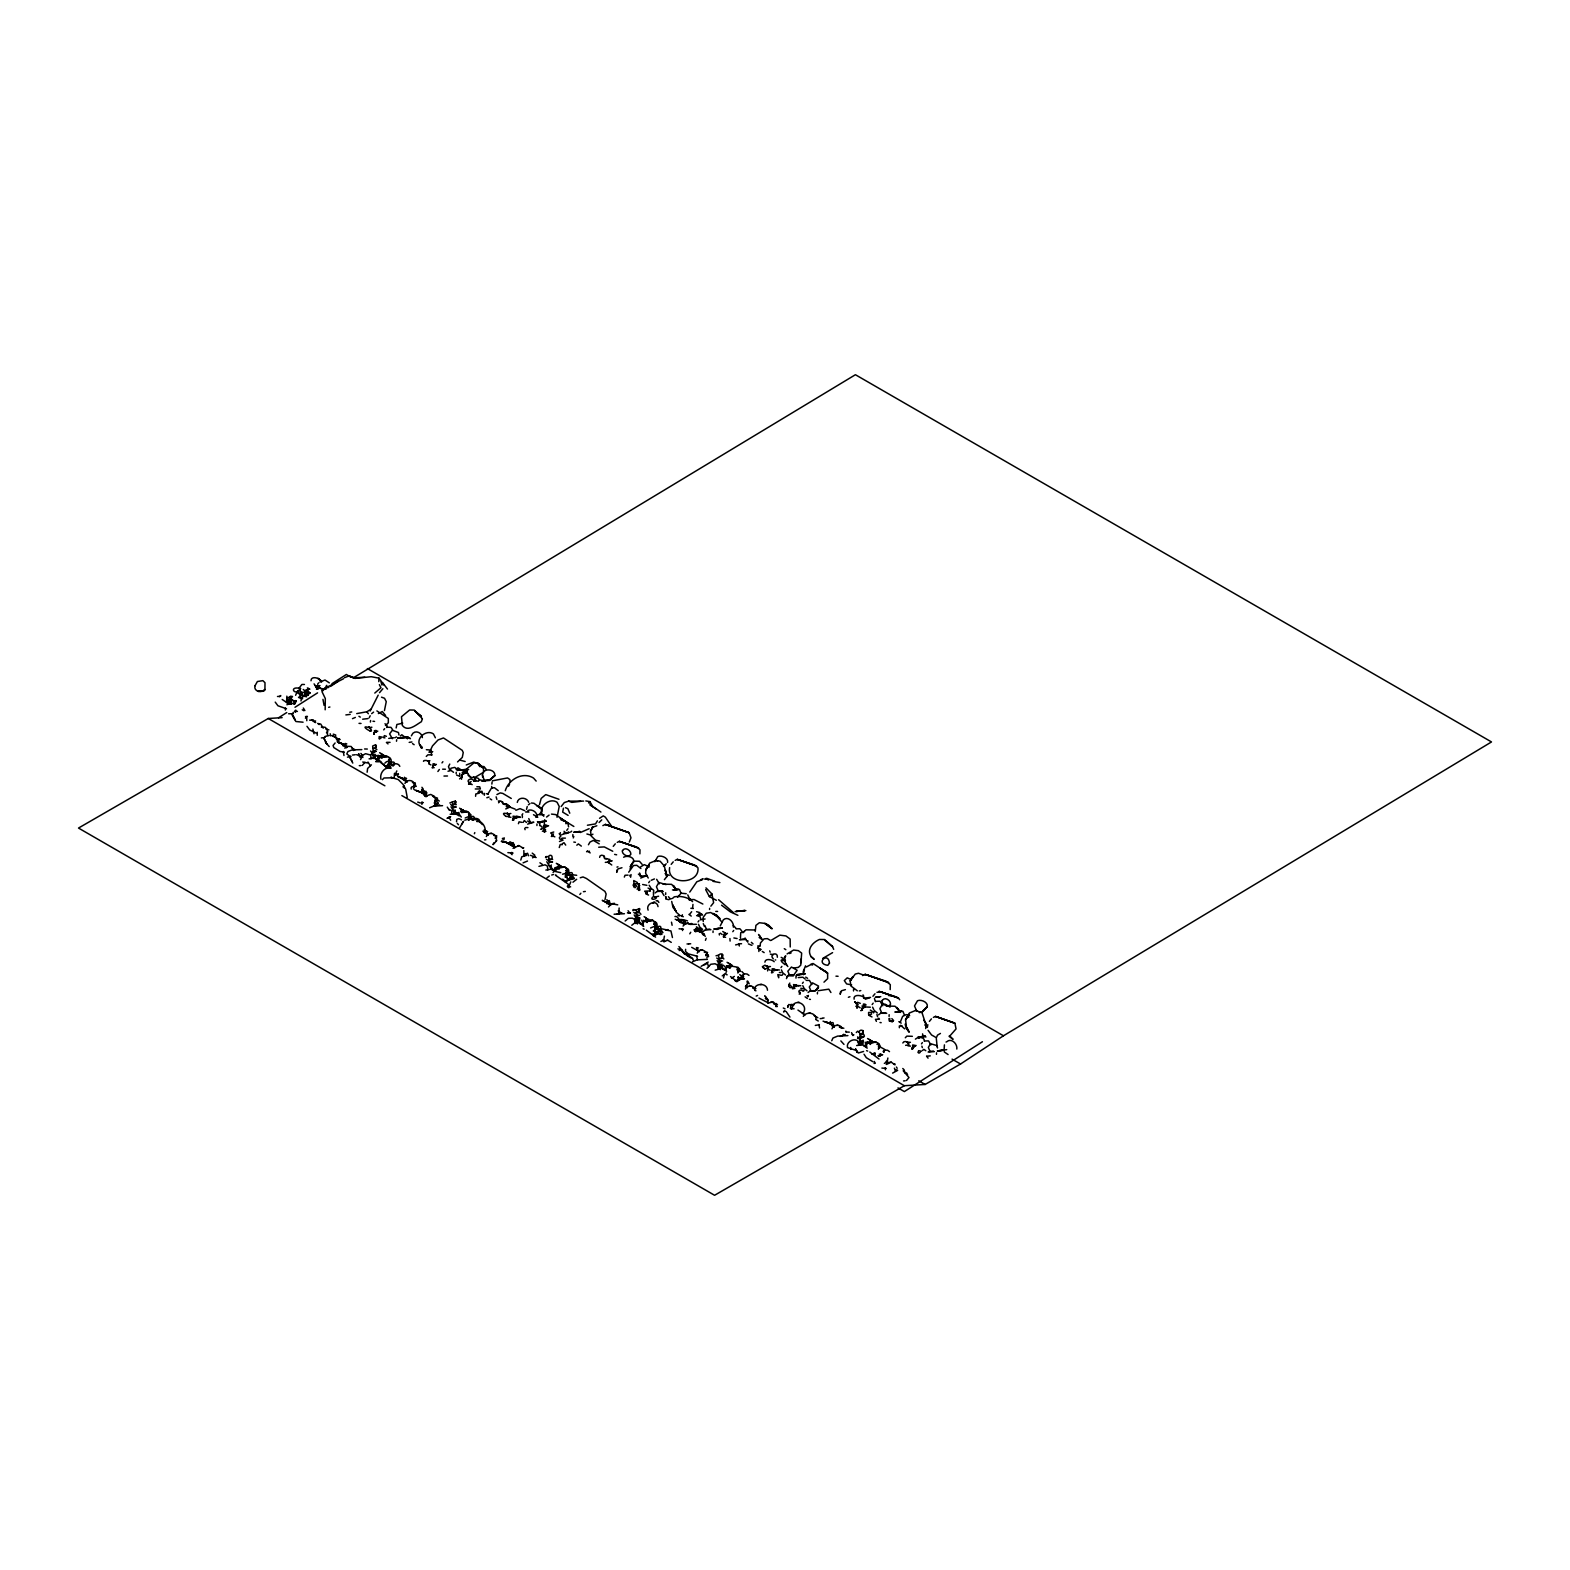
<?xml version="1.0" encoding="UTF-8"?>
<svg xmlns="http://www.w3.org/2000/svg" width="1570" height="1570" viewBox="0 0 1570 1570"><rect width="100%" height="100%" fill="white"/><g stroke="black" fill="none" stroke-linecap="round" stroke-linejoin="round"><path stroke-width="1.5" d="M514.371 845.366L513.096 842.58L510.937 844.817M833.611 1025.014L832.983 1022.62L830.981 1022.776M887.364 1061.948L887.364 1060.81L887.207 1062.655M325.167 709.797L325.304 698.552L321.968 691.605L325.324 688.053L343.516 678.731M484.443 793.38L484.345 795.244M696.432 931.442L695.608 928.498L697.924 928.675M846.093 1032L849.311 1032.138M688.857 923.866L691.86 923.513M565.71 845.092L563.983 842.697L562.217 843.796M655.318 933.188L655.495 931.873M738.449 977.521L738.273 978.836M554.995 871.114L555.486 867.994L557.036 867.346M633.789 912.366L637.479 915.212L635.281 916.86M695.569 929.44L700.671 929.832L702.83 931.481M725.674 970.397L726.812 966.669L730.07 968.199M866.169 1046.64L867.307 1042.912L872.057 1040.969L870.526 1040.989L872.508 1041.813L871.252 1042.951M295.18 703.242L296.357 700.809M323.871 739.176L325.049 736.467L329.19 735.545M349.953 758.388L350.542 756.132M390.184 768.358L390.734 766.847M434.183 803.055L437.52 798.149L433.712 796.854M291.019 698.061L292.55 696.53M536.92 825.526L536.96 823.995M572.814 836.319L572.873 834.514M665.641 894.527L665.7 892.82M713.015 932.462L713.074 930.932M747.791 942.216L747.83 940.685M795.97 978.11L796.029 976.579M817.401 993.888L817.46 992.377M889.091 1016.438L889.15 1014.711M936.466 1054.353L936.525 1052.842M624.33 877.081L625.056 875.255L628.078 875.138M453.848 812.691L452.808 809.865M498.593 802.8C501.752 796.893 502.125 806.98 506.384 803.918M860.949 1043.736L859.732 1040.478M421.898 804.389L422.036 801.819M468.88 820.345L470.117 818.677L473.335 820.325M650.588 927.968L655.004 926.123L655.141 931.461L658.674 933.385M303.245 689.446L306.444 692.174L307.21 695.039M522.319 817.577L522.398 815.988M630.061 869.054L632.69 862.44L634.731 861.165L639.441 861.263L642.11 864.324M649.156 885.244L651.511 889.012M698.434 924.239L699.592 926.673M781.389 969.887L782.547 972.321M802.819 985.685L803.997 988.119M853.511 990.945L853.648 988.707M872.606 1007.155L873.921 1009.903M921.884 1046.15L922.336 1047.622M378.782 681.635L378.978 678.142L371.246 676.709L355.016 678.397L349.07 675.924L344.399 677.71M514.332 844.895L514.175 846.191M394.188 778.151L394.482 773.264M396.798 775.207L398.348 773.598M416.011 786.02L414.225 786.374L413.479 788.925M435.655 800.563L435.734 799.483M592.027 828.528L590.536 831.001L591.183 836.025L595.658 840.264L599.583 841.01M290.47 702.183L292.236 699.513M511.329 853.962L511.408 852.745M568.595 826.88L567.928 823.19L560.196 818.107L573.855 826.468M568.831 887.796L568.163 884.106L555.819 875.491M432.535 767.593L433.555 765.159L436.401 764.394M636.458 913.328C638.362 908.657 631.552 909.835 633.515 909.599L632.867 910.639M650.039 889.68L649.823 891.25M699.376 929.518L700.22 927.477L702.575 929.381M719.413 958.995L718.196 955.247L716.018 955.796M859.909 1035.238L859.575 1032.746M873.469 1012.081L870.31 1010.079M845.955 1031.843L845.877 1031.078M373.032 749.381L372.777 747.241M637.4 916.664L638.126 915.545M640.972 914.289L639.01 912.013L635.909 912.523M709.562 909.501L709.64 908.323M720.355 962.312L721.081 961.193M864.422 1036.2L863.755 1034.434L859.732 1034.061M456.144 773.755L456.262 772.244M373.621 752.58L375.328 751.304M285.328 710.052L285.485 708.09M312.881 729.049L313.98 733.759M317.238 732.268L317.238 735.29M343.32 751.461L343.967 755.543M478.006 792.281L479.419 790.691L482.01 793.027M327.561 735.27L327.168 729.304L325.088 727.244L321.32 727.126M352.485 718.648L355.35 717.431M454.279 810.748L455.869 813.417L454.966 809.865M551.58 868.269L550.442 866.169L551.384 864.991M637.989 919.588L639.814 922.669L637.989 919.588L639.854 918.293M720.924 965.236L722.769 968.337L720.924 965.236L721.925 964.019M862.617 1043.677L861.459 1041.087L863.304 1040.203M482.952 794.028L481.911 791.221L479.38 792.202M609.965 903.908L609.297 900.572L607.178 901.396L607.021 903.633L606.884 902.613M290.705 704.204L290.607 701.751M290.568 702.025L292.412 700.102M692.625 907.911L692.959 904.418M925.692 1028.566L926.182 1023.346L923.729 1020.264M599.622 857.357C599.446 853.884 605.706 854.904 604.607 858.496L603.999 856.062M379.469 757.368L379.057 756.014M725.595 937.31L723.24 936.78M459.578 778.877L462.306 776.679M700.868 919.412L700.063 916.625L696.609 915.585M875.373 1001.699L874.451 998.54M924.318 1041.322C925.103 1036.691 917.743 1036.651 915.388 1039.144M637.538 923.199L636.831 917.92L634.162 914.976M720.493 968.847L719.786 963.568L717.117 960.624M860.988 1045.09L860.281 1039.811L857.632 1036.887M684.069 953.755L681.792 949.85L679.182 950.537M767.023 999.403L765.395 996.518M491.861 784.078L492.097 782.135M373.424 758.545L372.895 753.718L370.54 750.99M458.832 812.396L458.244 814.065M512.703 818.932L515.647 818.107M295.376 711.995L295.042 710.504M370.402 722.043L370.599 720.512M396.484 741.236L396.7 739.725M421.192 748.027L421.741 746.515M451.944 814.143L451.532 810.65L449.197 809.472M547.851 869.957L547.4 866.051L545.045 864.815L538.942 866.365M635.281 923.513L634.81 919.47L632.357 918.175L628.353 918.332L625.154 921.001M718.236 969.181L717.765 965.118L715.057 963.764L710.778 964.274L707.03 968.337M858.731 1045.424L858.26 1041.361C854.06 1037.299 845.857 1042.048 847.564 1047.602L855.14 1050.075M706.166 938.271L705.44 940.332M617.049 869.898L616.696 872.37L617.952 868.897L621.956 867.739M840.499 991.808L840.166 994.281L841.422 990.788L845.406 989.63M435.184 805.959L435.655 799.758L434.144 796.206L430.729 794.44L425.019 796.284M523.968 856.258L523.85 850.528M790.24 946.985L790.161 939.056L785.942 935.936L779.839 935.151L771.518 940.116M842.717 1035.376L843.698 1034.277M895.43 1071.113L894.409 1068.169M455.732 803.212L455.241 800.994L452.297 802.113M669.625 867.602C666.426 885.303 699.788 884.852 697.963 867.817L694.47 864.991L677.239 859.398L675.198 860.38M927.36 1027.428L927.811 1024.641M852.961 1035.572L851.509 1032.628M902.828 1042.971C903.77 1039.811 910.364 1042.343 908.637 1044.914M919.274 1037.24L918.999 1038.241L918.136 1036.651M371.03 758.801L370.755 755.091L365.614 753.698L362.709 755.19L360.55 759.586M768.26 1002.818L767.632 999.325L764.708 995.694M654.729 897.118L658.595 896.235M377.801 731.149L374.896 731.777L373.699 734.191L374.209 732.327L376.152 732.15M510.132 806.823L506.639 806.529M702.536 915.035L698.022 914.917M785.491 960.683C774.54 960.094 788.16 960.703 781.173 957.347M925.986 1036.946L921.963 1036.612M805.096 996.832L807.353 998.441M702.81 932.737L702.536 933.051M877.552 1016.752L876.904 1014.436M736.703 980.661L739.274 979.935M742.904 932.796L745.986 929.813L754.542 929.989M831.747 1040.753L832.944 1038.045L837.556 1036.121L847.898 1035.611M291.412 704.263L289.861 702.241L287.585 702.654M386.868 727.518L387.123 725.752L385.003 723.75M667.584 862.48C668.663 858.103 661.48 854.904 657.83 856.513L654.808 861.714M856.199 1003.838L857.671 1002.327L860.262 1003.348M937.525 1047.975L936.858 1045.561L930.5 1043.697L928.341 1047.445L929.97 1051.311M398.937 734.976L398.486 732.523L392.343 730.266L389.596 733.857L392.323 738.724M743.65 978.659L739.274 979.091L736.683 981.682L739.921 978.816M487.897 793.988L491.587 787.924L494.471 787.728L498.22 790.652M720.257 925.888L723.338 919.843C727.911 915.702 734.191 922.022 733.367 927.163M760.057 946.18L760.488 942.942L764.06 938.86L767.396 938.624L770.713 940.548M900.297 1022.109L902.632 1016.379L906.106 1014.652L909.678 1015.594M944.414 1044.874L944.041 1050.938M699.023 928.616L696.413 926.83M922.473 1050.507L923.847 1049.368L925.77 1050.703M726.498 967.787L731.561 964.706L731.954 966.374L729.187 967.336M306.7 716.548L305.424 718.216M306.798 720.728L306.68 717.196M639.893 853.864L640.01 849.802L636.517 846.976L619.286 841.383L617.245 842.364M890.19 989.61L890.308 984.645L886.049 981.191L865.031 974.381L862.558 975.559M539.452 804.802L541.159 798.443L545.732 794.597L558.979 799.307M373.699 734.191L374.249 732.464L374.072 733.955M571.814 878.121C570.852 871.742 562.688 876.845 569.243 879.22M660.244 932.05L660.008 930.657L655.396 928.989M286.741 698.179L288.625 697.315L291.608 699.239M456.183 769.535L457.989 767.828L461.58 770.163M706.206 954.697L707.56 952.382L704.302 952.323M294.336 704.027L293.551 700.534L295.317 702.732L293.61 700.475M568.752 886.736L570.793 881.889M792.202 1008.647C792.752 997.264 809.374 1003.622 803.251 1013.18M370.167 711.014L378.193 695.137M517.276 802.407C518.218 796.618 526.931 797.148 528.678 802.29M918.862 1053.176L920.255 1052.351M655.416 927.752L654.513 924.082M287.761 699.886L288.998 699.16L290.411 701.26M295.631 700.554L295.042 703.026M512.801 819.147L514.509 817.067L520.318 817.362M723.672 935.838L727.44 933.326M771.851 971.732L773.559 969.652L779.368 969.966M793.282 987.53L794.989 985.45L800.818 985.744M861.832 1009.235L863.755 1006.88L870.33 1007.214M912.347 1047.995L914.368 1046.601M694.234 930.009L695.569 929.263M708.521 956.738L708.561 956.581M415.442 784.411L415.088 782.782L412.419 782.586M469.136 817.774L468.429 811.867L461.423 812.553M737.9 973.047L738.018 967.297L732.052 966.217M878.395 1049.309L879.121 1044.423L877.787 1042.794L874.47 1042.048L869.682 1043.579M701.613 932.03L699.926 929.224L698.101 930.873M542.121 810.964L539.413 814.3M604.999 899.708L606.138 894.036L604.941 891.407L586.434 878.493L583.019 876.943L580.272 877.767M388.909 762.765L389.713 758.33L388.555 756.818L381.196 757.368M474.395 833.709L474.788 832.61M493.137 844.64L496.807 840.48M671.489 922.179L672.117 925.279M685.639 949.301L685.462 951.4L688.347 953.893L697.571 956.307M818.873 1024.464L819.579 1027.977M874.333 1061.457L874.156 1063.538M739.391 945.984L738.587 944.218L735.604 944.904M928.066 1058.141L926.555 1056.178M875.334 1053.568L875 1054.903M459.833 775.776L459.657 773.343M743.238 977.423L739.745 974.597M505.265 790.711C508.641 779.485 522.712 771.262 533.545 778.072L536.155 781.075M785.196 956.15L784.509 960.84L786.825 965.354M404.923 783.509C406.375 778.995 414.245 779.682 414.284 784.686M486.347 836.496C488.937 830 498.553 834.749 496.041 841.226M608.493 906.95L611.593 903.731L617.736 904.85M683.068 926.064L685.796 923.219L691.251 924.2M697.217 953.186C699.827 946.69 709.424 951.42 706.912 957.916M745.416 989.1C746.731 984.527 754.679 985.057 754.817 990.042M754.228 988.904C756.092 982.447 767.279 983.193 767.494 990.238M831.963 1028.841C833.238 1024.464 840.578 1023.895 842.207 1028.33M573.246 837.929L573.815 836.476M316.041 686.561L314.078 683.872M378.37 713.545L382.295 711.524L385.592 715.488M542.396 831.276L545.575 829.549M545.516 857.573L546.144 856.572C544.123 857.554 549.696 854.826 549.068 859.006M279.421 696.727L280.755 695.53M299.085 697.826L302.421 697.453M637.263 922.414L637.243 919.039L634.869 918.509M720.218 968.062L720.198 964.686L717.804 964.157M542.239 828.783L541.925 826.527L539.57 825.486M734.662 980.563L738.292 980.602M372.738 748.458L375.21 748.399L376.329 746.064L375.191 744.886L372.541 746.123M576.818 845.19L578.349 843.914L581.332 846.112M571.657 878.337L571.362 878.945M295.631 695.294C295.768 691.899 301.224 691.958 301.401 695.294M526.127 853.432L524.4 855.179M655.377 927.34L655.573 924.808L655.887 926.182M705.715 955.679C706.245 952.068 709.934 957.935 707.717 954.854L708.462 956.012M508.346 816.969L510.957 817.283M684.461 923.906L686.404 923.847M788.846 985.352L789.023 986.666L789.945 984.822L791.83 987.059M856.808 1006.782L857.004 1008.274L857.534 1006.134L860.164 1007.803M907.911 1045.816L910.521 1046.13M464.759 820.188L468.645 819.01L469.783 816.459L468.586 814.653M566.279 875.471L567.339 871.193L566.279 875.471C570.303 873.784 565.2 869.289 566.711 870.624L565.73 870.408M648.92 920.884L645.604 917.449M694.254 929.793L695.333 931.324M435.812 805.194L437.461 804.213M468.645 819.01L475.239 819.363L468.645 819.01L469.489 815.262L468.547 819.128C475.906 817.872 485.66 822.484 485.189 830.962M369.225 717.765L370.186 715.763M527.226 806.509L526.519 809.355M544.731 819.736L544.005 827.037M804.429 969.671L803.271 974.224M304.56 696.452L305.365 695.294M508.602 786.217L509.543 784.235M505.736 808.923L509.877 807.098L515.137 809.119M905.301 1037.77L906.832 1036.141L912.347 1036.318M876.943 1044.443L879.18 1044.187L880.986 1047.681M375.308 748.439L375.956 745.279L375.308 748.439L376.898 749.616M423.37 792.202L424.724 791.496L425.921 792.87M629.334 842.03L630.983 837.811L629.099 832.708L605.353 824.446L602.86 825.624M400.35 735.938L401.822 734.76L404.589 736.919M426.275 756.426L427.884 754.836L431.966 754.817M449.766 764.08L448.471 766.651L449.962 770.556M524.733 828.214L525.067 829.686M493.078 844.248L494.04 842.717M689.779 933.816L690.741 932.266M892.623 1073.095L897.667 1070.367M295.886 711.308L295.808 710.111M423.507 761.332C422.546 759.821 431.142 759.978 429.12 763.648M277.498 696.491L280.559 696.275M316.944 688.406L319.377 688.19L316.433 689.093M326.462 732.817L327.777 731.679M413.558 787.63L414.225 786.374M632.749 863.284C636.596 857.828 627.627 854.806 623.624 857.22M619.64 912.975L619.267 911.326M486.837 797.737L489.055 797.05M586.591 851.725L589.476 851.234M384.454 710.562L386.259 701.672L384.532 698.277L381.51 697.178M557.036 817.303L559.234 806.47L557.134 802.329C549.068 796.657 536.018 808.589 543.769 816.263M452.984 814.339L458.558 812.907M301.008 700.966L301.44 697.669L298.477 697.198M485.876 832.846L485.935 830.805L484.011 830.059M696.746 949.536L696.805 947.495M831.433 1024.719L830.275 1021.56M484.208 780.054L482.461 775.109C482.755 767.141 495.865 769.123 494.786 775.678L489.663 780.467L481.499 781.036M588.436 844.758L590.006 842.05L593.342 840.401L599.21 843.855M677.534 897.294L681.105 893.212L686.227 893.703M805.547 965.805L803.212 971.536L803.546 974.695M502.38 838.871L504.323 837.909M409.181 742.374L411.929 741.982M411.379 735.8L412.89 733.268C416.344 729.991 422.114 733.092 422.389 737.606M455.163 811.297L455.908 814.163M551.423 866.797L550.991 868.602L552.542 870.114M597.385 820.855L595.56 823.897L587.415 825.231M311.547 720.218L313.058 719.766L315.707 722.632M358.784 753.777L359.471 756.053M459.402 828.136L463.542 821.326L461.659 824.191M631.062 874.568L630.649 877.277M682.42 914.78L681.929 916.487M618.737 914.309L619.13 908.029M631.788 925.26L634.712 922.905L638.794 922.65L643.739 926.261M655.2 934.268L661.559 933.306M590.536 831.001L593.224 826.644M388.771 763.726L388.693 762.117M437.559 803.33L434.831 804.252M299.144 688.053L301.891 684.461L304.443 684.481M449.844 802.996L451.924 802.093L453.043 804.291M856.317 1032.53L857.593 1031.235L859.065 1031.922M369.931 730.972L371.089 730.521M635.261 910.286L639.422 908.598L637.95 913.151M858.712 1032.177C861.341 1027.074 866.149 1032.883 861.008 1035.16M507.895 814.006L510.858 813.476M538.274 822.621L541.807 821.993M766.945 966.59L770.458 966.531M607.178 903.535L609.062 902.436L610.965 904.85M733.877 937.957L737.095 938.546M425.921 795.323L425.961 791.3L423.193 792.065M460.991 810.885L463.582 810.414L462.679 812.239M723.574 935.053L726.066 934.542M521.927 815.007L522.81 813.79M648.704 882.654L649.705 881.28M698.042 921.943L698.905 920.726M732.797 931.697L733.681 930.48M780.996 967.611L781.86 966.374M802.427 983.389L803.31 982.172M872.155 1004.564L873.155 1003.171M921.492 1043.854L922.355 1042.617M442.642 769.182L445.409 769.241M286.662 700.691L289.096 700.75L288.33 703.851M740.314 977.482L740.235 979.719M880.809 1053.725L880.554 1055.786M566.77 830.353L567.967 828.724M647.448 919.824L643.857 921.021L643.602 922.473M800.68 963.058L801.387 958.583M867.15 1043.422L868.877 1042.794L870.565 1044.443M871.154 1043.226L872.135 1041.244L869.054 1039.34M432.555 766.023L433.791 765.375M791.672 987.55L789.769 987.628M565.318 875.569L567.418 868.975L564.749 866.915L558.37 868.19L553.052 872.41M317.67 684.088L318.71 682.832M441.994 762.902L442.897 761.705M300.4 689.426C294.669 696.844 288.036 685.384 300.714 688.543M459.441 776.13L456.654 775.109M470.725 817.224L471 814.83L468.625 812.593M678.888 920.726C681.164 916.664 689.681 923.69 682.734 923.553M561.157 806.529L564.297 802.564L568.576 801.151L583.589 801.092M710.857 906.165L713.624 902.671L711.897 893.919L705.951 887.835M689.76 914.113L691.663 911.738M453.789 807.785L455.32 806.96M860.851 1038.045L863.441 1037.142M325.873 686.482L326.815 685.325M383.708 729.873L384.65 728.696M613.242 846.348L615.283 843.836M671.195 864.344L673.236 861.851M736.664 967.748L739.333 968.494L740.49 971.418M872.92 996.263L874.981 993.771M929.381 1021.383L931.422 1018.891M796.029 975.598L805.332 973.714M539.707 825.074L539.982 823.445M634.202 883.851L633.789 881.692M513.037 848.33L518.944 845.582L523.144 848.134M579.84 894.468L580.88 893.212M803.29 1016.379C806.372 1011.217 815.831 1012.532 816.086 1018.989M886.245 1064.44L891.211 1062.144L894.979 1064.872M756.21 996.067L757.564 995.478M379.489 692.704L382.864 688.739M689.76 892.074L696.825 881.771L702.634 879.553M653.512 895.528L653.454 892.525M382.177 757.545L383.688 755.209L380.843 753.443M840.146 1036.416L845.229 1034.532M817.99 990.748L828.803 989.178L830.922 992.515M926.889 1056.257L930.245 1055.864M639.441 885.441L638.519 890.386M550.403 859.987C554.19 857.769 551.168 852.863 548.244 856.592M720.905 958.799C724.947 956.601 721.67 951.322 718.648 955.266M719.59 967.454L719.452 963.43M382.432 779.662L383.963 777.994L393.501 777.758M730.109 965.785L730.384 964.431L727.047 962.273M870.604 1042.048L870.879 1040.674L867.543 1038.516M716.352 900.297L709.385 896.627L711.897 893.919M492.293 780.839L507.561 777.935L509.858 779.544L510.191 782.154M816.184 989.983L818.578 986.097L812.514 982.859L809.276 986.981L810.925 990.847M640.717 866.817L644.269 864.638L649.411 866.915M866.032 1045.11L865.188 1042.166M848.369 997.284L849.939 996.734M666.033 896.804L665.739 899.002L668.957 899.688M382.216 755.975L382.53 754.738L379.587 752.697M784.215 957.68L785.844 955.993M496.905 794.557L500.241 792.909L502.792 793.419L511.27 798.463M701.142 966.335L708.188 962.037M468.37 820.148L468.998 816.42L465.191 818.009M655.063 929.636L653.297 930.99M588.554 802.957L589.908 801.603L592.793 806.529L600.917 812.043M883.988 1052.018L884.636 1049.408L881.967 1047.897M653.728 936.014L658.478 933.345M563.453 808.216L562.668 812.082L568.105 815.38M599.092 822.503L601.761 819.874M527.598 824.132L533.82 822.229L529.443 822.719M561.726 834.671L569.125 832.394L563.924 832.983M655.102 892.977L657.202 891.367L663.266 891.407M703.694 931.069L705.558 929.656L710.916 929.695M786.648 976.736L788.513 975.304L793.87 975.343M808.099 992.515L809.943 991.102L815.301 991.141M878.552 1014.868L880.652 1013.258L886.716 1013.317M592.93 834.2L591.203 835.161L586.905 834.004M653.473 892.113C655.553 889.523 648.803 887.246 650.078 890.995M666.23 863.794L663.482 866.444L664.816 865.345M652.806 903.142L654.435 901.985M896.784 1069.759L895.567 1070.151M393.795 765.375C397.19 760.155 387.299 761.607 392.736 765.591M335.097 742.983L333.056 745.495L333.821 747.575L340.062 751.481L344.321 752.128M878.827 1055.884L882.693 1054.706M511.604 845.484L512.428 843.168L509.858 841.716M699.71 932.188L698.493 930.362L695.392 931.795M724.241 974.891L723.515 977.973M286.917 704.773L290.882 702.85L294.709 704.282M344.752 748.144L347.402 746.339L351.17 746.457L353.662 750.558M637.008 889.111L639.775 888.11M479.615 822.032C480.793 817.126 470.411 817.911 473.61 819.952M787.119 953.912L793.615 950.046L798.365 950.655L801.662 953.088L800.759 965.158L798.384 967.375L793.615 968.062M334.999 737.331L335.745 735.074L333.272 734.132M478.516 781.212C481.44 776.993 471.392 776.699 475.632 780.8M715.194 970.162L721.749 968.297L726.674 971.222M672.451 898.452L674.295 896.843C680.399 895.685 688.209 897.118 692.586 901.631M404.353 780.212L404.412 777.248M495.217 838.144L496.336 837.831M775.717 1006.527L777.346 1006.547M496.689 837.281L495.335 838.007M655.063 934.503L656.319 933.443L652.885 935.583M738.018 980.171L739.274 979.091L735.839 981.23M413.715 785.373C420.289 787.924 409.711 784.431 411.203 789.102M485.503 831.119L487.662 831.492M450.708 816.635L447.038 818.245M532.544 857.848L534.33 856.69L535.998 857.593M570.558 832.139L571.696 831.197M722.22 975.912L726.262 972.733M794.086 974.597L797.148 970.299L791.457 967.041L787.846 971.202L789.474 975.068M783.587 1011.983L785.059 1011.021M863.578 1051.449L858.397 1052.979L855.67 1049.309M745.436 986.725L747.457 983.86L747.045 981.211M371.423 764.826L367.615 768.437L367.144 772.205M905.085 1073.134L906.793 1073.154L907.617 1074.94M820.168 1018.636L822.346 1018.42M907.813 1042.284L910.423 1042.323M371.639 713.643L373.582 712.132M528.403 804.821L529.934 803.605M546.595 817.048L549.068 815.105M546.851 877.964L549.304 876.021M572.971 882.203L576.661 879.279M806.293 966.983L813.005 963.47L827.625 973.125L827.645 978.659L823.975 982.172M338.099 681.321L330.563 686.443M773.932 1003.995L776.188 1003.505L777.503 1004.839M286.505 702.32L286.721 699.356M394.855 775.403L396.817 770.929M293.296 712.309L292.118 715.017L295.886 721.513L303.069 722.2M800.229 992.26L800.15 993.594M493.745 835.397L496.885 835.966M643.72 920.275L642.895 925.75M752.795 987.981L755.935 988.551M840.303 1027.585L843.855 1028.232M950.203 1035.552L956.052 1028.919L954.894 1023.208L935.426 1016.438L933.385 1017.399M376.074 761.254L379.489 758.663M387.26 765.414L389.752 761.685L388.575 759.743M664.404 879.671L666.799 876.59L664.306 865.992L660.165 861.243L655.887 860.537L649.705 863.088L645.859 869.839L645.643 873.293L648.233 878.022M385.455 725.517L388.339 722.789L388.32 718.452L376.878 710.916M457.557 761.921L462.286 757.427L463.248 752.56L462.228 750.323L443.486 737.959L438.069 739.941L432.496 745.907L430.926 749.184L431.573 755.268M661.559 933.286L659.557 934.385M639.755 919.686L638.46 921.551L640.167 923.69M722.691 965.334L721.415 967.198L723.122 969.338M792.399 988.806L794.969 988.335M860.811 1010.688L862.519 1010.001L861.4 1010.354M889.837 1018.439L889.209 1020.912L893.193 1021.364M336.117 738.744L338.355 739.784M651.236 880.26L654.435 878.945M700.279 919.824L705.067 918.98M320.025 685.639L315.177 685.835M375.367 755.405L374.504 758.094L380.823 761.47M370.795 727.224L371.913 727.263M485.522 832.944L486.857 832.512L488.545 834.651M511.663 845.151L513.233 844.64L515.235 847.172M359.962 757.132L361.963 756.308L362.905 757.505M319.887 682.008L325.01 680.026L329.327 682.852M395.365 737.625L396.445 736.899M545.948 831.295L544.378 832.08M639.127 890.445L640.128 889.778M309.604 720.159L311.586 720.1M374.798 693.057L380.96 687.758L379.371 684.638M379.508 738.822L380.921 738.234M743.493 975.775L741.55 975.559M466.27 764.982L473.708 762.098L477.928 763.471L478.889 765.375M404.432 779.937L405.766 779.544L407.356 781.703M353.073 677.965L855.414 374.72L1491.5 741.943L1003.465 1035.788L960.546 1064.009L925.122 1084.458L904.359 1085.714L714.586 1195.28L78.5 828.057L268.274 718.491L282.129 717.647M640.717 878.062L647.095 875.471M654.14 934.052L656.338 934.287M688.916 943.805L690.702 943.786M822.562 1018.243L824.054 1017.929M599.544 818.304L603.233 815.89L605.353 817.165L611.633 826.33M558.684 868.779L560.843 865.855L557.899 866.306M646.565 922.296L648.803 919.255L645.741 919.726M729.5 967.944L731.816 965.354L728.382 963.058M278.557 717.784L286.76 712.544M294.983 707.285L317.572 692.861M321.693 690.231L325.795 687.621M331.957 683.676L346.342 674.492L350.581 676.945M663.541 941.647L667.76 940.234L671.273 942.373M767.926 1003.093L773.343 1001.895L776.267 1005.84M982.428 1041.734L904.359 1091.582L898.001 1087.912M286.623 702.045L287.938 701.712L289.41 703.929M344.458 745.416L345.773 745.083L347.245 747.32M289.685 697.669L290.764 697.355M428.787 760.763L429.925 760.743M696.805 949.34L699.396 951.341M831.492 1024.503L834.416 1026.741M653.787 922.002C658.772 920.825 657.045 929.42 655.73 927.183M633.632 883.89L638.617 883.694M652.983 896.843C647.939 901.514 661.559 898.217 653.768 896.627M564.749 881.535L572.265 879.063M356.743 713.604L366.889 711.76L371.187 709.11M524.615 854.924L526.068 854.669M580.351 832.512L589.142 828.724M325.952 729.167L328.915 729.932M527.481 811.239C529.149 808.197 538.098 810.866 536.783 817.303M946.043 1042.048L946.788 1041.734C951.361 1037.593 957.641 1043.913 956.817 1049.054M443.976 776.051L447.489 775.992M785.039 1011.237L783.607 1011.335M731.502 978.11L734.367 976.422M871.998 1054.373L874.882 1052.685M421.82 790.495L424.155 790.868M822.798 958.367L832.591 952.637M515.843 810.297L520.062 808.629L524.772 810.689M865.266 999.246L870.545 997.382M301.048 692.468L301.067 694.882M374.818 754.169L374.877 757.289M617.187 913.956L621.779 912.621M656.064 900.905L657.261 900.591M680.497 949.752L677.906 948.869M598.7 847.231L604.293 846.917L612.751 851.254M565.141 877.12L567.339 872.92L562.551 874.215M559.784 833.866L560.392 832.649M435.695 800.661L437.206 799.856M739.431 939.88L745.691 939.449M928.125 1052.037L934.366 1051.606M452.709 808.354L453.691 806.607L450.668 804.507M548.695 863.52L549.775 861.577L546.419 859.241M718.236 962.508L720.434 960.86L716.744 958.014M778.798 976.481L778.72 977.816M857.573 1038.496L860.595 1038.182L860.34 1036.377M719.884 962.057L719.099 962.469M860.38 1038.32L859.614 1038.712M422.193 790.475L424.253 792.379M559.332 837.732L560.863 836.005L559.195 833.611M704.812 879.259L706.618 878.297L714.762 881.241M660.244 934.621L661.99 934.209M689.838 924.396L696.413 924.298M916.134 1045.483L912.248 1047.779M474.042 781.075L475.945 780.094M450.158 814.261L454.986 813.397L459.245 815.929M545.869 870.074L551.227 869.113L555.603 871.213M856.67 1045.561L862.264 1044.541L867.189 1048.152M906.479 1080.513L908.991 1077.55L903.201 1070.779M448.019 771.243L450.315 770.576M703.929 933.993L703.38 935.013M808.314 995.439L807.883 996.793M878.808 1018.184L878.199 1019.322M473.865 780.918L477.555 781.055M788.748 984.841L789.808 983.075M908.618 1044.914L905.654 1045.345M369.087 758.86L374.131 758.074L378.605 760.861M876.943 992.299L881.319 991.946L898.452 998.088L899.688 999.737M447.627 818.245L450.099 817.087M729.932 938.526L730.109 941.078M466.761 772.597L462.11 774.559L461.521 779.25M607.001 903.476L608.355 901.612L606.825 899.669M700.416 879.867L703.085 878.67M384.807 763.197C389.89 757.682 391.165 765.924 386.318 766.18M362.67 719.217L368.067 718.569M388.752 738.41L394.149 737.782M616.951 867.111L617.991 866.836M362.277 765.395L364.966 762.392M429.63 807.765L433.634 806.116L442.563 805.665M523.085 862.872L527.52 861.027M692.448 961.802L697.06 959.878L707.403 959.368M736.075 928.851L739.843 928.733L741.727 930.912M789.631 953.539L791.123 952.911M875.864 1001.346L880.103 1001.209L882.772 1005.742M877.964 1055.707L879.789 1056.178M924.769 1040.989L928.518 1040.89L930.892 1044.894M940.43 1033.433L937.525 1035.121L936.269 1037.966L937.133 1046.68M387.103 742.316L390.047 742.355M295.18 701.025L293.04 700.711M387.123 727.224L390.95 727.342L392.578 729.638M435.989 800.052L438.069 800.308M553.523 833.945L551.835 835.534L554.838 836.869M555.329 871.487L560.765 872.684M647.311 892.27L645.721 893.801L648.567 895.057M646.232 921.688L652.885 920.373L655.671 922.512L655.73 925.044M426.353 749.695L430.612 750.048L428.963 752.285M674.963 916.566L676.081 916.409M863.382 1041.518L862.322 1044.56M524.988 854.257L526.068 853.844M471.137 781.467L469.175 783.194L472.197 784.647M696.354 947.809L698.434 947.986M469.391 818.696L471.746 818.421M655.455 928.773L658.301 928.557M703.988 964.922L706.107 964.157M436.676 803.742L437.912 803.29M565.71 823.642L567.928 823.21L555.584 814.575L551.482 814.104M486.406 793.655L488.113 794.263M799.13 994.065L800.308 993.81M687.012 943.962L688.72 943.962M506.286 806.666L507.895 804.743M591.949 827.429L596.836 825.781M608.179 861.636L609.965 859.516L606.157 858.574M698.101 914.878L699.965 912.641L696.589 911.699M766.474 999.305L768.319 1000.345M352.269 748.223L355.134 749.754M389.89 763.844L391.793 763.805M513.39 819.834L512.409 820.148L514.018 819.834M771.419 972.674L773.088 972.419M911.974 1048.976L912.955 1048.681L911.915 1048.937M633.75 884.342L636.713 885.912L634.986 887.756M531.425 802.996L533.996 803.29L542.199 809.747M551.718 875.02L553.543 874.451M879.612 1055.315L881.398 1055.06M715.783 911.405L717.627 911.444M573.815 842.069L575.425 842.305M815.792 1019.538L818.264 1021.01M525.714 827.547L527.932 827.606M559.489 838.753L563.061 840.127L559.45 841.5M688.661 899.63L694.058 899.551L702.869 904.045M907.342 1017.497L908.853 1017.105M580.606 801.348L571.833 802.368L568.576 801.151M669.899 898.825L671.607 898.668M476.848 786.747L479.713 786.825L480.4 788.945L475.278 788.984M851.666 984.9L846.603 983.919L844.326 980.602L847.211 977.855L851.234 979.601M345.263 743.454L346.813 743.925M502.086 841.598L505.795 841.971M790.299 1008.411L794.086 1008.784M545.457 826.997L544.005 827.802L544.947 830.079M605.215 858.986L606.726 858.594M639.657 885.676L638.284 886.442L639.167 888.6M463.366 773.873L461.717 774.756L462.306 776.954M553.582 870.428L554.956 867.759M641.247 924.023L642.895 922.728L641.737 920.255M724.202 969.671L725.929 967.768L723.378 965.256M545.261 824.996L544.064 825.741L545.143 827.154M611.613 860.929L609.003 861.557L612.064 860.851M572.304 878.356L573.619 878.042M639.461 883.773L638.323 884.499L639.363 885.833M725.595 932.835L724.005 934.071M798.247 977.56L802.819 977.227L805.253 979.072M307.426 716.391L305.502 716.587M633.711 880.554L637.4 882.517M660.891 941.451L663.678 940.096L664.424 936.132M884.361 1063.361L887.129 1062.007L887.874 1058.023M386.848 765.866L389.164 766.866M404.766 777.955L406.591 778.347M605.313 862.362L607.924 862.165L611.75 864.991M432.103 767.75L434.203 767.671M859.281 990.945L860.772 990.591M855.905 1006.39L858.162 1004.643L854.845 1001.935M533.839 857.063L534.82 855.179L532.23 853.118M432.26 751.696L429.768 752.246L432.731 751.637M809.394 999.285L810.414 999.423M880.024 1022.521L881.182 1022.678M565.887 868.328C570.656 868.014 568.536 875.452 567.476 873.469M329.896 707.01L328.66 707.305M548.597 825.761L544.456 827.586L544.26 831.943M359.02 723.358L361.022 723.456M316.61 688.798L318.317 688.779M770.34 954.148L773.382 954.599M525.636 811.984L528.972 812.043M551.325 836.437L553.229 836.3M784.686 964.569L786.06 964.314M806.116 980.367L809.453 980.426L811.827 984.429M926.496 1026.525L922.041 1012.768L915.585 1010.452L909.403 1013.023L905.556 1019.774L906.341 1025.877M479.458 766.513L483.972 766.553L486.209 769.339M919.588 1037.142L923.199 1036.043L922.532 1033.865M325.324 688.053L328.837 687.405M627.411 912.935L630.433 912.935M871.644 1014.004L869.093 1015.417L872.017 1016.948M422.212 802.8L423.37 802.584M716.234 929.381L717.49 929.381M863.696 1037.142L859.614 1036.534M526.617 855.375L521.77 856.788L520.789 860.085M815.321 1025.426L819.383 1024.719M513.056 853.099L507.875 852.628M683.421 929.165L679.064 928.792M886.265 1068.444L881.908 1068.071M665.503 929.97L670.939 930.951L672.451 937.525M434.144 805.704L439.698 804.939M364.574 748.968L367.321 749.047M640.128 876.295L646.271 875.609M863.578 998.206L869.721 997.499M546.124 821.149L537.725 822.111L546.262 821.13M672.451 889.935L679.476 889.483L680.909 892.977M895.901 1011.845L902.927 1011.374L904.359 1014.887M946.71 1049.643L937.29 1050.958L943.59 1050.232M319.966 687.778L318.003 688.072L326.03 689.21M349.757 712.231L351.719 711.936M343.143 745.986L345.204 743.807M741.315 976.893L743.709 976.834M614.106 914.231L624.448 913.72M454.633 813.28L457.184 812.926M583.412 891.701L585.316 891.426M611.593 903.731L614.478 903.339M658.026 906.636C657.065 899.08 645.309 903.299 648.116 910.149M699.945 950.36L702.516 949.987M888.64 1062.497L891.211 1062.144M439.325 769.496L437.893 771.498M498.279 800.916L499.652 801.544M652.512 934.13L653.944 934.209M476.672 821.503L479.36 821.581L482.422 824.584M490.586 833.454L491.645 833.297M517.668 845.759L518.944 845.582M568.438 874.568L570.342 875.118M652.826 902.632L653.905 902.475M687.287 923.003L688.366 922.866M666.995 929.754L668.055 929.617M666.681 940.391L667.76 940.234M749.636 986.038L750.715 985.901M760.174 984.586L761.685 984.39M771.066 1001.817L772.146 1001.68M797.795 1002.366L799.012 1002.19M808.766 1013.337L810.277 1013.121M836.731 1025.387L837.929 1025.23M460.677 811.553L462.62 810.375L459.578 808.177M729.756 965.982L726.38 965.766M537.725 822.111L542.945 821.463M736.173 911.463L745.868 910.6M719.04 928.4L713.84 929.047L722.239 928.086M801.995 974.048L796.795 974.695L805.194 973.734M880.75 996.656L875.255 997.342L879.475 996.852M741.531 976.834L742.021 976.756M345.871 714.919L350.208 714.389M473.453 820.089C468.39 819.658 473.492 813.005 474.474 818.441M919.255 1012.63L922.512 1011.806L927.281 1006.684C928.361 1002.327 921.158 999.128 917.508 1000.738L914.505 1005.938L916.782 1011.335M663.031 884.145L671.587 884.342L676.454 889.739M886.481 1006.056L895.037 1006.233L899.904 1011.63M673.667 889.856L678.417 889.327L673.981 889.817M736.546 911.424L744.945 910.463L735.133 911.562M894.763 1012.042L901.867 1011.217L897.432 1011.708M482.755 780.408L488.584 779.74M574.6 832.139L579.271 831.609M705.558 929.656L709.915 929.165M714.527 928.949L722.377 928.066M740.314 939.409L744.69 938.919M788.513 975.304L792.87 974.813M809.943 991.102L814.32 990.611M880.652 1013.258L885.578 1012.709L884.342 1012.846M929.008 1051.547L933.365 1051.076M937.977 1050.84L943.864 1050.173M294.571 711.681L297.436 711.367M321.379 737.939L324.853 737.547M352.406 755.072L355.271 754.738M347.461 757.132L350.934 756.76M383.669 737.723L384.964 737.861M567.83 832.551L569.125 832.394M620.248 912.366L618.168 910.914M903.555 1080.945L905.144 1080.788M286.505 708.757L277.968 705.793L275.221 702.124M402.744 723.162L396.876 724.496L396.15 727.95M367.517 762.961L362.729 762.019M484.541 839.871L485.895 839.754M713.035 881.339L719.884 882.595M375.799 761.705L380.45 761.784L387.554 768.122L380.843 762.588M457.851 770.281L468.645 769.575M779.368 972.478L781.016 972.576M800.798 988.276L803.055 988.727M694.823 931.088L700.357 931.501L705.303 936.309M288.605 713.761L293.06 713.742M397.681 737.9L408.475 737.351L397.681 737.9L407.356 737.193L410.202 738.646M402.901 786.845L404.255 786.747M754.856 990.376L755.955 990.827M289.017 700.279C292.059 699.769 287.546 694.941 292.197 696.452M339.63 739.254L337.786 739.156L337.256 741.727M349.07 675.924L354.271 677.808L364.848 677.219M318.259 723.809L320.731 724.045L323.224 728.146M469.332 783.94L470.686 783.999M702.496 934.307L704.479 934.896M806.902 995.753L808.413 995.988M456.222 806.98L453.867 807.078L455.751 807.078M552.601 861.989L549.991 862.107L552.09 862.087M359.295 765.65L360.904 765.591M424.018 793.341L425.686 793.772M865.325 1004.29L863.206 1004.329L866.149 1004.918M690.839 908.284L693.332 908.52M371.697 752.717L373.366 752.246L373.169 750.578M376.25 751.363L373.091 751.147M565.396 838.125L561.981 838.164L561.491 839.754M738.685 943.747L741.55 943.727M315.59 720.885L314.608 722.396M637.498 915.349L639.696 915.33M751.912 945.336L748.36 943.884M722.651 960.997C713.604 960.33 723.456 955.836 723.829 959.015M665.072 873.607L669.232 875.412M888.522 995.498L891.367 995.831M886.226 1061.34L888.09 1063.479M464.151 773.107L465.878 773.127M541.571 829.254L540.531 829.195M522.221 847.682L523.752 847.761M814.143 1015.613L817.833 1017.733M893.958 1063.91L894.959 1063.91M309.957 692.684L307.936 694.98M421.506 790.181L423.331 789.278L421.938 787.277M432.574 796.343L434.203 796.598M773.382 1003.25L775.207 1003.956M839.342 1027.015L841.049 1027.486M459.951 760.115L465.171 761.509M515.706 817.106L514.509 817.067L518.336 817.401M725.36 933.757L726.576 933.797M774.756 969.71L773.559 969.652L777.405 969.985M796.206 985.489L794.989 985.45L798.836 985.783M863.755 1006.88L865.129 1006.939M914.054 1045.914L915.271 1045.954M361.826 749.616L352.288 749.852L347.932 751.5L346.813 753.953L350.071 756.426M637.616 917.645L639.696 917.743M467.801 773.343C466.702 771.223 459.578 771.106 463.228 773.99M835.966 976.167L838.086 976.285M434.38 764.767L435.636 764.845M678.907 946.573C683.107 950.537 684.245 955.522 692.527 958.505L693.332 960.251M783.293 1008.018L785.02 1008.862M774.815 969.161L772.165 968.749L772.205 969.966M796.245 984.959L793.498 984.586L794.145 986.195M865.188 1006.331L862.087 1005.899L862.813 1007.724M470.882 777.523L475.043 777.287L483.521 772.322L483.521 768.044L477.79 762.902L474.022 762.843L467.389 768.299L467.134 773.009L470.882 777.523L468.096 775.325M514.666 818.147L516.707 818.304M553.425 835.377L550.658 832.944L553.759 832.002M647.232 893.644L644.662 891.191L648.665 890.975M371.187 754.208L373.307 754.758M864.108 1007.665L862.165 1007.822L861.989 1009.844M335.43 737.056L336.785 737.723M375.838 731.443L377.173 731.561M507.208 804.527L505.187 804.331L507.64 804.586M565.573 876.766L567.261 877.983M653.728 930.617L654.788 931.049M356.567 754.699L362.238 756.779M741.884 971.555L744.278 974.126M434.851 800.366L437.696 802.191M372.973 721.238L374.563 721.415M428.983 763.982L430.906 764.904M479.557 779.682L485.326 781.389M302.264 709.777L303.834 710.739M376.093 730.423L374.327 730.737L375.171 732.13M868.818 1042.401L866.895 1042.009M585.826 800.935L589.908 801.603L590.281 805.037L596.227 809.06M360.099 756.485L362.179 755.464L360.904 753.423M565.475 807.667L567.869 808.707L569.773 813.201M852.235 1034.571L853.884 1034.846M561.02 819.893L564.533 821.149M655.887 860.537L657.594 860.811M677.926 915.604L679.888 915.938M915.585 1010.452L917.272 1010.746M572.304 879.121L570.852 878.866L573.089 879.357M743.709 978.718L742.198 978.463L744.514 978.954M380.588 756.269L377.977 755.268M653.827 924.023L654.926 924.22L653.905 924.004M741.138 978.954L738.096 977.129M881.634 1055.197L879.239 1054.118M391.087 768.221C384.65 766.317 379.43 773.264 380.921 779.211M775.717 959.976L775.168 959.937M642.64 884.499L646.879 885.323M506.089 816.498C516.765 815.772 497.18 809.806 505.776 816.243M639.579 922.1L637.145 920.628M765.139 969.102L768.593 967.669L764.982 965.177L762.333 966.727L764.845 968.847L762.804 967.473M501.301 841.461L503.656 841.952M530.424 855.297L535.606 857.259M548.813 865.207L550.049 866.365M898.845 1021.638L901.2 1023.13M544.123 814.85L537.529 814.634L535.821 817.322M614.635 854.394L616.637 854.806M793.301 975.853L787.767 975.677L786.452 978.62M736.84 969.652L738.803 971.182M298.869 693.861L300.007 694.097M458.715 818.696L456.791 819.403L456.517 821.758M409.279 737.998L410.437 738.489M388.752 757.584C392.127 757.584 391.97 765.1 388.712 761.921M516.412 816.106L520.121 817.028M394.757 778.327L390.793 777.287L398.27 779.564L402.98 784.293L405.708 789.239L407.219 797.364M414.303 789.749L422.134 792.811L426.059 796.814M358.941 716.293L360.315 717.117M332.114 735.682L336.157 737.586L338.924 743.395M557.586 864.069L559.234 864.854M759.173 937.486L760.959 938.781M336.902 739.077L339.061 740.137M737.88 915.31L730.344 911.876L721.572 905.203M744.376 931.403L740.746 932.678L740.432 937.957M761.136 949.399L758.86 949.673L758.86 951.498M417.698 802.113L420.446 802.957M505.285 841.912L503.283 841.304L510.996 844.052L514.803 847.8M568.261 886.147L570.636 886.873M758.977 998.069L768.456 1002.975M876.394 1021.364L875.452 1019.362L879.455 1019.185M857.338 990.827L850.881 985.96L850.214 980.936L855.257 974.048L858.496 973.263L863.814 975.147M863.618 1045.581L864.697 1045.934M378.978 678.142L384.199 685.266M628.707 872.194L633.534 865.502L636.753 865.286L640.913 868.524M648.057 888.07L649.843 889.13M386.397 742.433L388.006 743.925M676.886 919.784L684.677 924.161M824.976 1021.756L830.373 1023.777L834.004 1027.33M341.593 743.473L343.575 744.455L337.766 741.766L343.575 744.455L346.479 747.811M661.225 931.344L657.359 931.815L657.104 933.895M765.375 998.441L766.435 999.187M675.198 919.255L681.674 921.59L677.298 919.824M823.053 1021.167L830.373 1023.777L825.447 1021.795M871.782 1012.611L868.583 1012.434L868.681 1014.887M399.074 777.091L403.745 778.995L406.846 782.233M555.368 874.981L556.428 875.393M643.111 928.773L644.21 929.185M726.066 974.42L727.165 974.833M866.561 1050.664L867.66 1051.076M316.021 733.053L309.702 729.971L306.974 726.302M546.085 825.055L547.636 825.683M757.505 948.084L759.389 948.986M376.604 759.389L379.037 756.701L381.961 758.173M556.447 869.387L556.212 867.189M456.281 804.645L452.808 804.331L452.435 805.979M552.66 859.398L548.813 859.025L548.695 861.4M397.524 776.522L403.745 778.995L399.604 777.13M464.426 771.733L465.662 772.244M502.518 838.4L504.166 839.302M902.77 1068.503C905.949 1070.877 902.986 1071.152 905.615 1072.644M872.763 1061.654L866.287 1057.67L864.03 1054.216M515.765 816.577L513.115 816.164L513.135 817.381M501.713 841.029L505.049 842.384M915.31 1045.424L912.661 1044.992L912.7 1046.209M317.925 723.319L319.122 724.594M810.827 964.314L812.593 965.04M470.156 782.9C464.465 781.016 472.099 776.542 473.748 780.859M302.147 693.057L299.242 689.819M434.713 763.864L433.065 763.825L433.065 765.041M482.932 831.138L488.172 835.161M508.562 843.011L510.996 844.052M797.972 1010.079L805.076 1014.946M705.342 878.552L708.6 879.985M800.386 993.045C796.382 991.769 800.975 988.138 802.819 991.141M752.776 987.491L753.777 988.178M337.766 741.766L339.1 742.374M459.676 819.049L461.501 819.893M863.696 1005.742L864.717 1006.213M319.534 687.66L316.826 687.071L317.356 688.759M460.873 808.903L463.68 810.846M319.22 687.542L318.259 687.052L320.829 688.504M307.347 687.895L309.839 689.191L308.603 688.504M733.21 925.535L735.78 927.968M781.389 961.448L783.96 963.882M794.165 1004.721L791.084 1004.408L790.515 1007.194M668.408 896.706L670.154 898.688M751.363 942.353L753.051 943.904M891.858 1018.616L893.605 1020.598M289.979 702.516L291.176 703.144L290.352 701.927M666.072 884.597L658.89 882.497L656.437 886.716L658.301 891.093M533.506 814.712L537.784 817.244M720.316 933.149L722.2 934.582M557.586 867.425L559.214 869.015M645.427 920.884L647.115 922.532M703.38 933.561L704.459 934.444M607.668 862.205L608.748 862.793M329.19 746.535L325.461 742.335M375.995 755.347L378.076 757.113L378.036 760.999M370.284 765.689L367.969 762.019M484.07 832.414L487.308 834.2L486.072 833.395M691.683 947.338L698.179 950.89L696.943 950.085M437.48 799.993L439.345 801.053M935.288 1037.083L931.559 1034.964L928.066 1030.312M681.223 915.604L683.284 916.762M725.301 969.926L726.302 970.495M393.305 765.846L389.164 764.217L390.145 767.73M774.697 970.692L772.146 970.476L771.989 972.262M796.147 986.49L793.576 986.274L793.419 988.06M367.38 668.565L1003.465 1035.788M759.664 945.905L757.76 945.925L759.173 949.143M952.068 1059.122L960.546 1064.009M918.764 1080.788L925.122 1084.458M268.274 718.491L384.885 785.805M401.861 795.597L904.359 1085.714M679.751 948.888L684.677 953.677M590.281 805.037L592.793 806.529M401.9 778.759L406.061 781.232L404.883 780.408M690.721 956.993L684.795 953.422L692.527 958.505M869.8 1052.057L879.023 1059.043M646.33 930.166L655.573 937.133M338.904 738.881L339.964 739.529M854.649 1001.974L857.24 1003.603L855.513 1002.445M948.084 1054.549L944.335 1051.998M904.673 1028.86L900.63 1025.269M805.704 977.129L807.588 978.306M762.294 951.44L764.158 952.617M722.749 931.481L724.634 932.639M778.288 976.972L777.817 974.558L781.389 975.343M527.618 821.031L529.227 822.052M490.056 798.816L491.685 799.837M421.761 789.357L427.079 796.265M319.142 686.679L317.709 685.305M682.773 922.964L684.01 923.749M831.629 1025.347L833.022 1026.23M802.407 1013.258L804.134 1014.377M644.092 916.625L647.625 919.156M556.31 863.323L559.705 865.757M340.042 742.845L345.812 746.77L341.966 744.16M902.083 1025.936L899.355 1025.917L899.355 1027.742M566.436 833.572L564.062 831.276M473.61 776.816L475.023 778.406M924.769 1024.935L926.32 1025.936M784.274 948.672L785.824 949.693M857.946 1041.989L860.517 1044.501M369.421 727.087L368.734 726.635C379.135 738.214 354.604 722.553 370.697 728.186M717.451 965.727L720.375 969.671M634.496 920.079L637.42 924.004M539.923 862.793L542.298 864.363M458.381 813.142L461.305 817.067M537.45 821.601L539.275 822.798M453.534 772.303L450.512 770.065L450.983 768.221L454.731 767.396L457.223 769.3M412.498 743.611L414.146 744.71M606.923 901.886L610.318 904.791M282.207 699.474L287.997 703.399L286.937 702.536M730.501 976.56L736.899 981.446M792.771 1005.664L788.788 1004.506L787.689 1006.743M864.481 997.912C862.381 995.086 852.922 993.79 854.1 999.168M774.206 961.723C772.303 959.466 765.1 958.034 764.884 962.155M638.382 874.156L641.62 876.492M688.896 914.407L691.251 916.075M383.688 755.209L380.862 755.582L379.116 758.33M398.486 774.854L395.66 773.971L394.816 775.521M715.998 915.683L710.66 912.523L706.264 913.23L703.203 917.312L703.262 921.511M576.7 875.275L571.676 874.706L574.443 878.69M382.432 737.174L379.175 736.585L379.116 738.763M423.704 794.498L425.136 795.539M656.653 879.318L659.321 883.851M588.357 851.607L590.163 852.922M681.282 922.885C676.729 921.982 681.753 917.665 682.891 920.825M771.989 928.675L764.845 923.395L768.417 924.965L771.989 928.675L764.845 923.395L759.37 922.728L755.916 925.378L755.248 931.481M921.453 1051.213L918.627 1050.683L917.959 1052.548M521.888 822.366L519.062 821.836L518.414 823.701M878.376 1046.111L879.357 1048.093M562.276 844.68L560.255 844.464L559.254 847.545M312.312 720.434L313.49 721.611M949.065 1036.337L953.068 1039.36L949.497 1035.65M717.333 916.703L722.161 922.355M827.213 1022.345L828.41 1023.267M628.059 910.718L629.707 912.955M479.341 793.144L475.788 793.969L475.592 796.284M833.69 949.34L832.61 946.69L824.642 939.547L819.422 939.468C812.632 942.412 806.332 949.477 811.199 956.797L813.77 958.838M307.19 690.663L308.839 693.175M448.883 817.185L450.668 820.188M573.227 877.846L570.008 877.375L568.811 879.906M825.094 940.45L832.61 946.69L831.354 945.631M657.732 900.768L658.89 902.436M562.688 879.141L565.789 881.732M386.416 767.181L387.554 768.122M687.503 920.884L684.755 920.079L683.951 921.747M811.199 956.797L814.163 959.388M679.888 915.408L676.454 912.386L672.706 904.889L676.179 911.581L672.981 907.401L671.705 901.455M718.589 899.708L733.622 912.818M662.972 932.639L660.087 928.478L666.033 929.734M889.503 1051.645C886.893 1048.23 881.202 1051.272 883.773 1052.135M748.988 975.402C746.398 971.987 740.706 975.009 743.277 975.873M875.354 1063.282L874.667 1062.164M303.304 708.031L304.894 710.543M566.986 873.273L566.083 872.135M308.034 695.412L304.462 694.254L306.601 696.786L302.539 695.785L302.48 698.885M386.397 736.31L384.375 735.623L383.747 737.272M747.732 981.152L749.204 983.801M676.945 916.9L679.045 919.098M399.84 766.337C398.289 761.96 390.812 764.119 393.501 765.473M890.072 1007.076L885.225 1004.231L882.34 1004.388L879.887 1008.627L881.751 1013.003M886.206 1062.007L887.521 1063.439M745.711 985.764L747.222 987.765M697.531 949.85L699.042 951.852M662.756 940.116L664.071 941.529M300.851 697.786C297.26 694.862 304.305 688.837 304.992 694.529M546.792 861.753L550.265 867.425M450.983 806.764L454.123 811.867M332.644 735.761L333.37 736.565L332.467 735.545M840.853 1040.91L843.993 1044.403M293.629 700.73L295.14 702.477M457.282 823.328L458.479 824.741M898.805 1009.903L896.725 1007.371L900.199 1012.395M675.355 887.992L673.275 885.48L675.591 888.816M786.138 1011.492L789.945 1017.085M787.846 966.551L785.392 963.352M777.346 957.249C777.955 951.145 768.574 954.423 773.303 958.819M382.511 682.597L387.496 689.073M704.439 926.496L703.282 923.611M287.31 702.339L288.644 704.42M406.964 737.743L407.356 738.842M366.889 711.76L368.342 713.742M421.113 746.81C413.95 739.706 425.98 728.696 433.438 733.936L435.381 737.763M860.262 1042.068L860.909 1043.186M705.656 889.601L709.385 896.627M706.52 929.42L704.891 925.535M530.424 822.484L528.776 818.598M867.17 1042.166L867.7 1043.186M726.674 965.923L726.949 966.315M687.758 894.9L689.681 898.962M758.545 934.464L762.019 939.468L759.409 935.386M447.293 807.157L449.393 810.316M317.317 688.288L315.668 686.836L317.375 688.582M803.761 990.945L804.625 988.904L806.98 990.807M782.331 975.166L783.175 973.125L785.53 975.029M697.512 959.721L696.511 955.698M746.476 985.469L747.595 987.236M663.521 939.802L664.64 941.588M552.208 869.132L550.442 866.169M770.222 970.221L768.044 969.004L767.573 970.888M745.063 937.996L746.967 941.254M661.166 890.72L664.012 895.606M896.411 1067.011L897.157 1068.306M863.009 994.87L863.736 996.165M639.559 872.979L640.285 874.274M862.872 1030.509L862.362 1033.982L863.166 1030.921M722.377 954.246L721.847 957.739L722.671 954.658M639.422 908.598L638.911 912.072L639.795 909.108M455.516 801.249L455.084 804.252L455.791 801.603M708.561 966.551L707.246 962.704M906.636 1027.212L909.226 1032.236L906.047 1028.056L905.183 1024.091M790.77 1008.038L791.358 1009.176M567.319 886.147L567.908 887.285M528.56 855.787L527.52 853.197M906.695 1027.408L908.579 1031.176M361.826 754.483L362.67 756.21M352.092 761.607L350.699 758.801L352.799 763.079M286.8 696.177L287.82 700.416M321.556 682.067C320.692 678.044 310.899 675.237 310.997 680.752M419.681 744.415L420.191 745.514M877.296 1012.964L874.627 1010.805L873.548 1012.885M526.48 822.444L524.302 820.541L523.163 822.386M300.989 694.47C299.458 693.528 303.147 692.429 302.794 696.079M330.799 735.996L330.21 733.759M888.954 1018.537L889.582 1020.166M665.503 896.647L666.131 898.256M310.193 693.116L306.503 689.662L307.21 694.646M769.712 950.89L770.163 952.146M496.866 799.424L496.12 796.814M491.587 786.433L492.215 788.258M381.019 681.969L381.961 685.089M760.135 949.006L760.429 950.066M629.786 875.255L630.061 876.276M503.067 803.82L502.518 801.642M738.116 976.933L738.548 978.62M655.593 932.972L655.161 931.285L655.455 932.717M738.783 971.555L738.528 970.476L738.842 971.85M322.969 699.356L324.087 705.401M787.708 1006.076L787.944 1007.43M719.217 933.679L719.394 934.974M885.186 1067.855L885.402 1069.818M850.744 1047.465L850.94 1049.427M682.342 928.577L682.558 930.539M511.781 852.373L512.036 854.708M482.461 775.109L482.638 777.346M404.059 786.001L404.138 787.963M358.568 754.13L359.451 755.759L358.568 754.13M512.919 818.775L512.841 819.933L512.919 818.775M544.26 828.293L544.162 829.666L544.26 828.293M638.519 886.913L638.44 888.227L638.519 886.913M723.79 935.465L723.711 936.623L723.79 935.465M771.989 971.359L771.89 972.517L771.989 971.359M793.419 987.137L793.341 988.315L793.419 987.137M861.969 1008.803L861.891 1010.118L861.969 1008.803M912.484 1047.602L912.405 1048.78L912.484 1047.602M255.047 685.678C253.535 690.309 258.932 692.743 262.681 690.957L258.147 691.349L262.622 691.31L264.938 689.564L264.996 682.714L262.897 680.654L257.401 681.517L255.047 685.678M426.569 792.556L426.196 794.911L426.569 792.556M289.194 701.24L288.9 703.066L289.194 701.24M569.341 873.097C570.204 881.987 575.837 870.035 569.341 873.097M657.653 926.81C658.556 936.073 664.424 923.611 657.653 926.81M461.678 775.776L461.443 776.836L462.11 774.559L461.678 775.776M622.525 850.508L622.289 851.47C622.564 854.963 629.197 858.025 630.885 854.237C631.022 850.273 625.076 846.465 622.525 850.508M882.222 1000.443L881.987 1001.405C882.261 1004.898 888.895 1007.94 890.582 1004.172C890.72 1000.208 884.754 996.4 882.222 1000.443M422.369 718.785L421.388 721.709C416.286 724.653 407.729 732.523 402.332 725.418L401.469 716.725L409.652 709.974L414.303 710.072L422.369 718.785M829.47 963.136L827.802 965.314C814.83 963.705 828.234 950.929 829.47 963.136M302.107 696.511L302.107 696.511M389.752 761.685L388.359 764.472L389.752 761.685M437.736 802.937L436.99 804.252L437.736 802.937M631.356 864.874L630.178 866.817L632.298 863.402L631.356 864.874M647.664 866.856L645.859 869.839L649.116 864.56L647.664 866.856M851.705 978.463L850.214 980.936L852.903 976.56L851.705 978.463M907.362 1016.791L905.556 1019.774L908.814 1014.475L907.362 1016.791M566.848 880.495L565.573 881.947L568.065 879.475L566.848 880.495M264.938 689.564L263.623 690.957L264.938 689.564M818.461 987.51L815.517 990.376L818.461 987.51M927.281 1006.684L923.18 1010.668L927.281 1006.684M494.786 775.678L490.213 779.446L494.786 775.678M607.747 900.689L607.531 900.866M308.485 689.171L304.914 691.82L308.485 689.171M503.617 804.272L505.481 803.801L503.617 804.272M298.908 690.506L297.181 691.546L298.908 690.506M499.633 793.027L499.633 793.027M600.78 846.505L600.78 846.505M690.408 899.1L689.524 899.59L690.408 899.1M636.929 916.409L636.929 916.409M587.278 851.077L587.357 850.901M759.291 949.516L759.291 949.516M899.787 1025.779L899.787 1025.779M409.849 741.786L409.849 741.786M512.193 842.756L512.193 842.756M424.214 791.221L424.214 791.221M389.694 768.279L389.694 768.279M405.021 777.935L405.021 777.935M287.428 700.083L287.428 700.083M468.586 784.136L469.842 783.901L468.586 784.136M544.79 829.568L543.652 829.922L544.829 829.549M639.068 888.11L637.95 888.463L639.029 888.11M507.738 806.391L509.386 806.018L507.738 806.391M570.204 877.316L571.558 877.139L570.204 877.316M699.769 914.545L701.692 914.132L699.769 914.545M658.576 931.187L659.969 931.01L658.576 931.187M782.723 960.212L784.627 959.78L782.723 960.212M923.219 1036.455L925.142 1036.023L923.219 1036.455M465.309 811.396L463.896 811.592L467.173 811.435L465.309 811.396M562.688 866.875L561.118 867.111L564.749 866.915L562.688 866.875M650.726 920.334L649.097 920.569L652.885 920.373L650.726 920.334M874.176 1042.225L872.547 1042.46L876.335 1042.264L874.176 1042.225M466.643 769.3L457.105 770.379L467.742 769.418L466.643 769.3M579.978 831.492L573.776 832.257L580.036 831.551M731.129 964.608L730.03 964.745L731.129 964.608M385.317 756.23L383.747 756.406L387.26 756.308L385.317 756.23M660.891 890.955L657.202 891.367L662.128 890.818L660.891 890.955M305.208 694.077L307.445 694.843L305.208 694.077M463.346 810.257L462.149 810.316L463.346 810.257M560.51 865.619L559.175 865.698L560.647 865.659M375.858 751.363L373.758 751.402L375.74 751.422M892.427 1021.599L889.64 1021.128L892.427 1021.599M737.468 969.75L737.468 969.75M629.962 912.896L628.432 912.602L629.962 912.896M314.314 708.188L314.314 708.188M608.198 825.231L605.353 824.446L629.099 832.708L608.198 825.231M621.622 842.03L619.286 841.383L638.755 848.153L621.622 842.03M679.594 860.026L677.239 859.398L696.727 866.169L679.594 860.026M867.896 975.147L865.031 974.381L888.797 982.643L867.896 975.147M937.761 1017.066L935.426 1016.438L954.894 1023.208L937.761 1017.066M307.249 689.701L307.249 689.701M896.195 996.911L878.964 991.318L898.452 998.088L896.195 996.911M419.524 791.712L416.148 790.495L422.134 792.811L419.524 791.712M716.43 914.996L712.858 913.426L720.022 918.705L716.43 914.996M642.346 924.279L640.854 923.513L643.347 924.848L642.346 924.279M865.796 1046.189L864.305 1045.424L866.797 1046.739L865.796 1046.189M512.311 845.7L506.05 842.423L513.763 846.642L512.311 845.7M608.179 903.437L602.252 900.336L609.572 904.34L608.179 903.437M313.529 720.061L313.529 720.061M377.408 759.644L376.054 758.918L378.272 760.174L377.408 759.644M507.208 813.142L508.719 814.163L507.208 813.142M683.303 920.079L684.834 921.099L683.303 920.079M906.754 1041.989L908.284 1042.99L906.754 1041.989M766.258 965.727L767.789 966.747L766.258 965.727M427.413 760.685L428.846 761.725L427.413 760.685M825.82 971.614L819.893 968.023L827.625 973.125L825.82 971.614M540.571 807.706L536.881 805.488L541.689 808.648L540.571 807.706M316.276 687.287L317.081 687.935L316.276 687.287M320.869 680.673L318.062 678.417L320.869 680.673M420.269 715.469L414.696 710.857L421.408 716.411L420.269 715.469M482.618 767.279L478.104 763.55L483.521 768.044L482.618 767.279M460.952 768.966L460.952 768.966M725.32 966.629L725.32 966.629M377.703 756.622L377.703 756.622M422.055 747.909L419.798 744.965L422.055 747.909M633.848 886.775L633.358 884.872L633.848 886.775M290.156 698.513L289.547 697.453L290.156 698.513M857.259 1052.41L855.571 1049.035L857.259 1052.41M415.697 786.178L415.697 786.178M325.991 742.394L324.617 739.588L326.717 743.866L325.991 742.394M294.257 718.236L292.864 715.429L294.964 719.708L294.257 718.236M660.322 930.225L659.832 929.185L660.322 930.225M571.892 876.394L571.441 875.393L571.892 876.394M852.804 1033.865L852.804 1033.865M534.605 854.688L534.605 854.688M629.55 912.445L629.55 912.445M391.342 764.315L391.185 763.098L391.342 764.315M665.759 871.919L665.327 869.996L666.799 876.59L665.759 871.919M657.771 929.028L657.575 927.713L657.771 929.028M569.439 875.236L569.262 873.96L569.439 875.236M471.392 818.912L471.236 817.774L471.392 818.912M306.052 691.526L305.954 690.25L306.052 691.526"/></g></svg>
